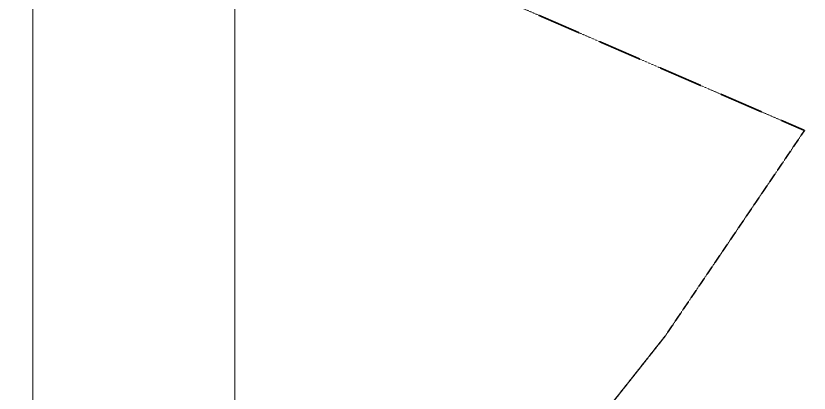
# Model space of a CAD drawing. Header units: metres. Extents: x 579991 to 911209, y 678516 to 840782.
# Drawn here: x 642675 to 657404, y 708130 to 715138 of the extents above; entities that cross this region are included whole.
import ezdxf

# ---------------------------------------------------------------- set-up
doc = ezdxf.new("R2010")
doc.units = ezdxf.units.M
doc.header["$MEASUREMENT"] = 0
doc.linetypes.add('DASHED', pattern=[0.75, 0.5, -0.25])
doc.layers.add('2D Drafting - General_Pen_No__104', color=7, linetype='Continuous', lineweight=13, true_color=0x96e196)
doc.layers.add('2D Drafting - General_Pen_No__6', color=5, linetype='Continuous', lineweight=13)
doc.layers.add('Roofs_Pen_No__1', color=7, linetype='Continuous', lineweight=13)
doc.layers.add('Parceli', color=7, linetype='Continuous')

msp = doc.modelspace()

# ---------------------------------------------------------------- hatches: boundary and pattern name
at = {"layer": '2D Drafting - General_Pen_No__104', "linetype": 'Continuous', "lineweight": 0, "true_color": 0x547d54, "transparency": 33554687}
h = msp.add_hatch(dxfattribs=at)
h.set_pattern_fill('ANSI31', color=87, scale=1000)
h.set_pattern_definition([(45, (63000, 0), (-88.38834764831844, 88.38834764831844), [])])
h.paths.add_polyline_path([(672873.870529637, 695722.1407107007), (670426.726437152, 697461.8768615993, -0.02612016134504541), (666432.7983713069, 692706.2231018038), (657490.3417151712, 699788.1376105191, 0.0372376702390272), (664677.3245852732, 709608.8663046078), (674975.0075113319, 704463.6584068479, -0.0267211541414698), (671604.3113063325, 699078.6089001854), (674046.3250555397, 697342.5200390783, 0.00195804477381019), (674373.1004322241, 697811.3149567341), (679260.5114538514, 705676.0472846047), (678959.539160301, 705826.4272325074), (677850.7110819445, 703585.7799387575), (673369.4164948135, 705803.4360952504), (674478.2445729551, 708044.0833888978), (678959.5391603034, 705826.4272325062), (662764.9133611761, 713918.0258153768, -0.03723767025705801), (652492.0718377747, 699919.6603619324), (666807.4495323293, 688582.6995135115, 0.03213471712357351)])
h.paths.add_polyline_path([(666793.704039393, 691251.1620809995), (666641.750053376, 691171.875834997), (666663.0248019171, 691068.9937095181), (666966.920204829, 690853.4464069232), (666659.6293272198, 690957.7091189988), (666518.9361090589, 691047.4503750354), (666380.1419406323, 690856.4482701506), (666361.629162454, 690642.4731671951), (666316.6640892462, 690940.1615250864), (666440.187034938, 691116.9912262934), (666150.2108145361, 690975.3743366875), (665895.8470295542, 690761.7064118793), (666150.3318089654, 691051.5487223295), (666375.3563712386, 691235.1183230549), (666304.4909786823, 691314.7615740813), (666106.0215976732, 691396.8467276786), (666403.4331388461, 691350.085724611), (666480.6810828979, 691249.5573312035), (666533.5601793835, 691430.1523102614), (666441.9734133959, 691722.5795821183), (666573.72457523, 691492.8573230538), (666587.8631006745, 691237.262258884), (666690.2847420326, 691312.3004672165), (666980.1968208494, 691307.8815511176)], flags=16)
h.paths.add_polyline_path([(655733.9008606724, 700384.77773081), (655581.9468746553, 700305.4914848076), (655603.2216231965, 700202.6093593286), (655907.1170261083, 699987.0620567338), (655599.8261484992, 700091.3247688094), (655459.1329303383, 700181.0660248459), (655320.3387619116, 699990.0639199611), (655301.8259837334, 699776.0888170056), (655256.8609105255, 700073.7771748969), (655380.3838562174, 700250.6068761039), (655090.4076358154, 700108.989986498), (654836.0438508336, 699895.3220616898), (655090.5286302448, 700185.1643721401), (655315.553192518, 700368.7339728654), (655244.6877999617, 700448.3772238918), (655046.2184189525, 700530.4623774891), (655343.6299601254, 700483.7013744215), (655420.8779041773, 700383.172981014), (655473.7570006629, 700563.7679600719), (655382.1702346753, 700856.1952319288), (655513.9213965094, 700626.4729728643), (655528.0599219538, 700370.8779086946), (655630.481563312, 700445.916117027), (655920.3936421288, 700441.4972009282)], flags=16)
h.paths.add_polyline_path([(663976.2148315031, 711271.0523170526), (663668.923953894, 711375.3150291282), (663528.230735733, 711465.0562851648), (663389.4365673064, 711274.05418028), (663370.9237891282, 711060.0790773245), (663325.9587159203, 711357.7674352158), (663449.4816616122, 711534.5971364228), (663159.5054412102, 711392.9802468169), (662905.1416562283, 711179.3123220087), (663159.6264356396, 711469.1546324589), (663384.6509979127, 711652.7242331842), (663313.7856053564, 711732.3674842106), (663115.3162243473, 711814.4526378079), (663412.7277655202, 711767.6916347403), (663489.9757095721, 711667.1632413329), (663542.8548060576, 711847.7582203908), (663451.2680400701, 712140.1854922477), (663583.0192019042, 711910.4632331831), (663597.1577273486, 711654.8681690134), (663699.5793687068, 711729.9063773459), (663989.4914475236, 711725.487461247), (663802.9986660671, 711668.7679911288), (663651.0446800501, 711589.4817451264), (663672.3194285913, 711486.5996196475)], flags=16)
h.paths.add_polyline_path([(664494.178448426, 695984.9089361702), (663892.9128104785, 695185.859730787), (661655.5750722082, 696869.403489347), (662256.8407101558, 697668.4526947301), (659380.2635339737, 699833.0090190346), (661424.5667029953, 702549.7763173374), (660625.517497612, 703151.041955285), (662549.5675390441, 705707.9994125112), (663348.6167444274, 705106.7337745636), (665392.9199134491, 707823.5010728666), (673383.411967281, 701810.844693391), (671423.9527252947, 699206.8303418732), (671604.3113063325, 699078.6089001854, 0.02672115414146989), (674975.0075113319, 704463.6584068479), (664677.3245852732, 709608.8663046078, -0.03723767023902724), (657490.3417151712, 699788.1376105191), (666432.7983713069, 692706.2231018038, 0.03453505690519396), (671604.3113063325, 699078.6089001854), (671423.9527252947, 699206.8303418732), (667370.7555878055, 693820.3526395588)], flags=17)

# ---------------------------------------------------------------- linework, layer by layer
at = {"layer": '2D Drafting - General_Pen_No__6', "color": 5, "linetype": 'DASHED', "lineweight": 35, "flags": 128}
msp.add_lwpolyline([(646740.6173729971, 703486.0872895764), (649178.0170664482, 702177.8708365576), (654730.3292012133, 709188.871962467), (657318.3542775281, 713009.6365171315), (646740.6173729971, 717595.7885508068)], dxfattribs=at)
at = {"layer": 'Parceli', "color": 1}
msp.add_lwpolyline([(652492.0718377747, 699919.6603619324, 0.037237670257058), (662764.9133611761, 713918.0258153768)], format="xyb", dxfattribs=at)
at = {"layer": 'Roofs_Pen_No__1'}
for points in [[(579990.6173729971, 678516.0709789591), (642990.6173729971, 678516.0709789591), (642990.6173729971, 723066.0709789591), (579990.6173729971, 723066.0709789591)], [(642990.6173729971, 678516.0709789591), (705990.6173729971, 678516.0709789591), (705990.6173729971, 723066.0709789591), (642990.6173729971, 723066.0709789591)], [(646740.6173729971, 679266.0709789591), (705240.6173729971, 679266.0709789591), (705240.6173729971, 722316.0709789591), (646740.6173729971, 722316.0709789591)]]:
    msp.add_lwpolyline(points, close=True, dxfattribs=at)

doc.saveas('drawing.dxf')
